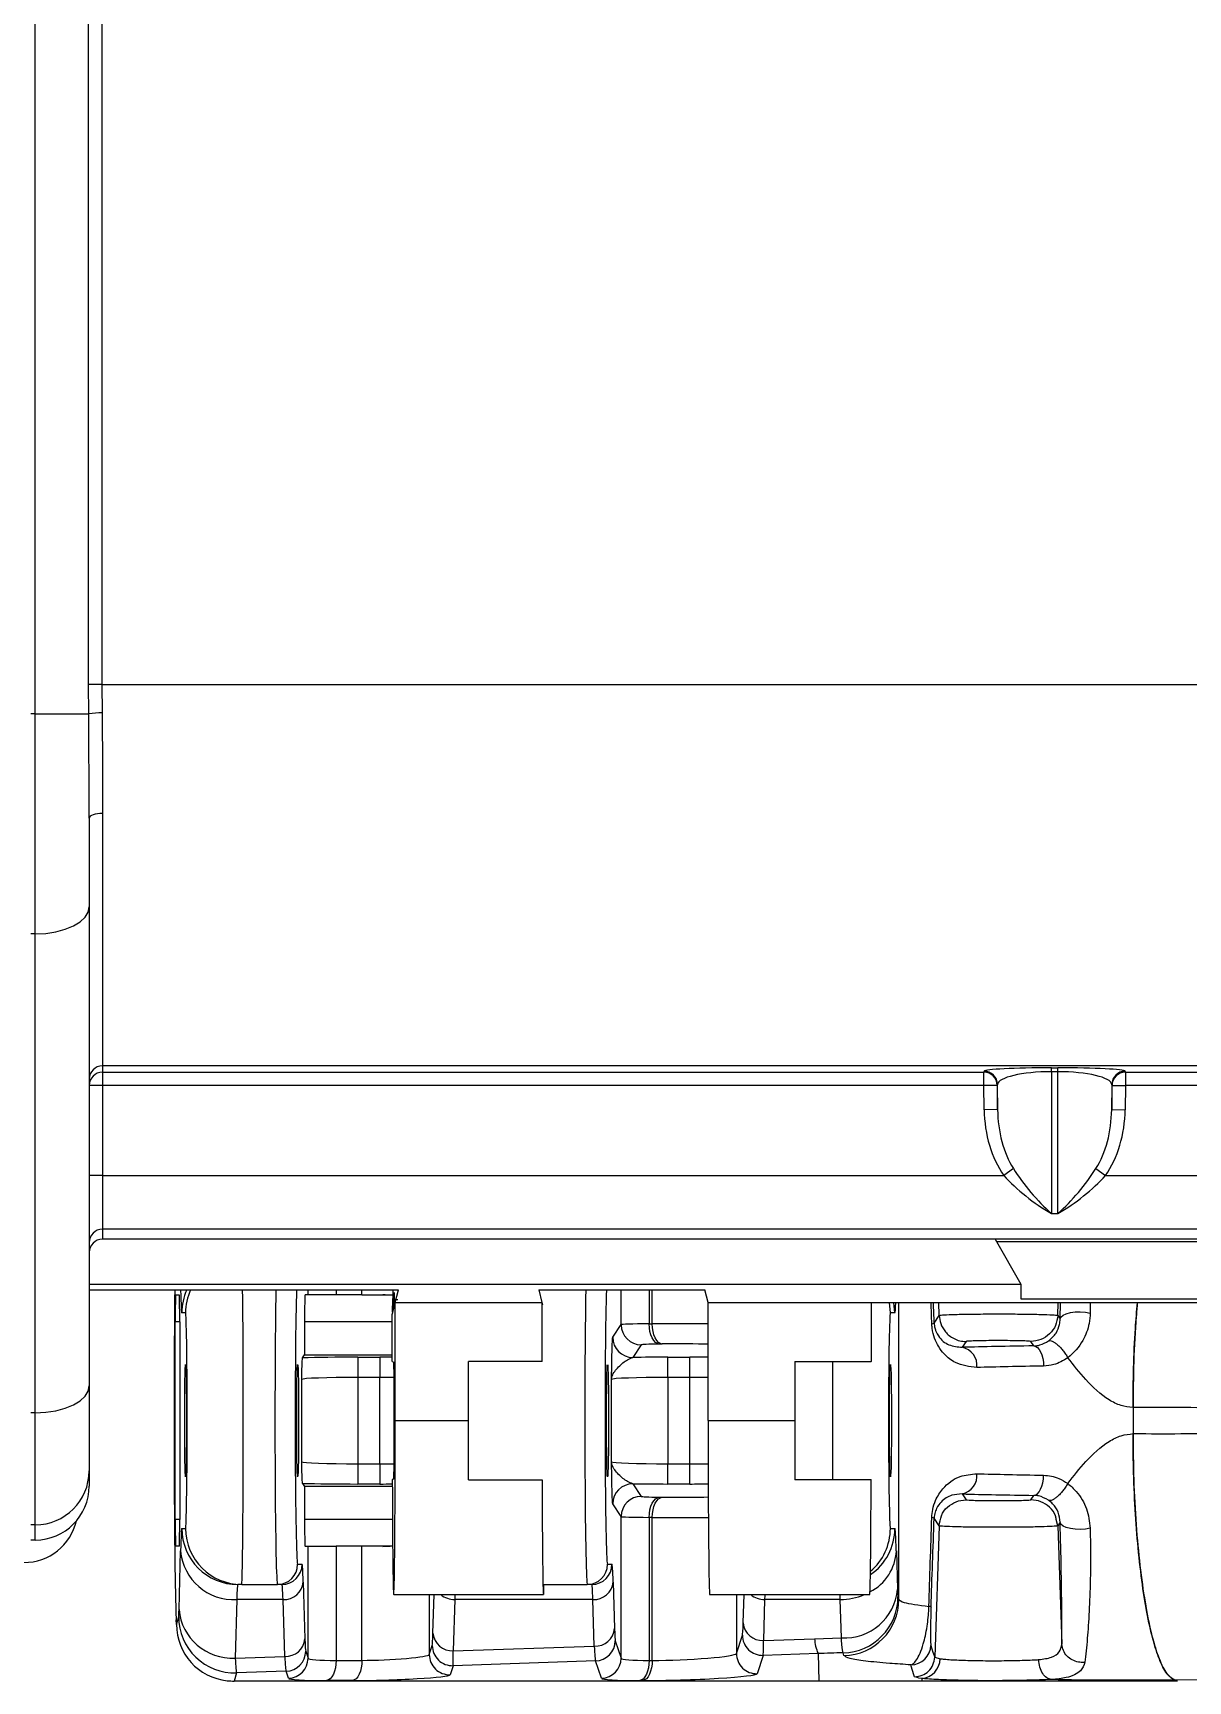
# Model space of a CAD drawing. Header units: millimetres. Extents: x 12 to 854, y 4 to 555.
# Drawn here: x 131.44 to 153.21, y 375.55 to 406.63 of the extents above; entities that cross this region are included whole.
import ezdxf

# ---------------------------------------------------------------- set-up
doc = ezdxf.new("R2010")
doc.units = ezdxf.units.MM

msp = doc.modelspace()

# ---------------------------------------------------------------- linework, layer by layer
at = {"color": 7, "linetype": 'Continuous', "lineweight": 25}
for p, q in [((131.48, 393.793), (131.48, 471.263)), ((132.487, 394.349), (132.487, 471.263)), ((132.739, 471.263), (132.739, 394.349)), ((132.489, 393.793), (132.487, 394.349)), ((132.739, 394.349), (132.487, 394.349)), ((132.739, 394.349), (132.741, 393.812)), ((132.739, 394.349), (205.49, 394.349)), ((131.48, 393.793), (131.395, 393.793)), ((131.48, 393.793), (132.489, 393.793)), ((131.48, 389.644), (131.48, 393.793)), ((132.75, 391.914), (132.75, 387.157)), ((132.496, 391.828), (132.496, 390.152)), ((132.496, 390.152), (132.496, 381.122)), ((131.48, 389.644), (131.395, 389.644)), ((131.48, 380.614), (131.48, 389.644)), ((205.479, 387.157), (132.75, 387.157)), ((132.75, 387.157), (132.75, 387.038)), ((132.75, 387.038), (149.364, 387.038)), ((132.75, 387.038), (132.75, 386.784)), ((149.364, 387.038), (149.37, 387.055)), ((149.364, 386.784), (149.364, 387.038)), ((150.64, 387.119), (150.759, 387.119)), ((150.64, 387.044), (150.64, 387.119)), ((150.759, 387.044), (150.64, 387.044)), ((150.64, 387.044), (150.64, 384.371)), ((150.759, 387.044), (150.759, 387.119)), ((150.759, 384.371), (150.759, 387.044)), ((152.029, 387.055), (152.035, 387.038)), ((152.035, 387.038), (167.779, 387.038)), ((152.035, 387.038), (152.035, 386.784)), ((132.75, 386.784), (132.496, 386.784)), ((132.75, 386.784), (132.75, 385.09)), ((149.364, 386.784), (132.75, 386.784)), ((149.618, 386.787), (149.364, 386.784)), ((149.37, 386.328), (149.364, 386.784)), ((149.624, 386.804), (149.618, 386.787)), ((149.618, 386.787), (149.624, 386.332)), ((149.624, 386.332), (149.624, 386.804)), ((151.775, 386.804), (151.775, 386.332)), ((151.781, 386.787), (151.775, 386.804)), ((151.775, 386.332), (151.781, 386.787)), ((151.781, 386.787), (152.035, 386.784)), ((152.035, 386.784), (152.029, 386.328)), ((167.779, 386.784), (152.035, 386.784)), ((149.624, 386.332), (149.37, 386.328)), ((151.775, 386.332), (152.029, 386.328)), ((132.75, 385.09), (132.496, 385.09)), ((132.75, 385.09), (132.75, 384.074)), ((132.75, 385.09), (149.742, 385.09)), ((149.921, 385.217), (149.742, 385.09)), ((151.478, 385.217), (151.657, 385.09)), ((151.657, 385.09), (168.157, 385.09)), ((150.64, 384.371), (150.759, 384.371)), ((205.479, 384.074), (132.75, 384.074)), ((132.75, 384.074), (132.75, 383.887)), ((205.479, 383.887), (132.75, 383.887)), ((149.576, 383.887), (150.064, 383.04)), ((149.601, 383.843), (188.628, 383.843)), ((132.496, 383.04), (150.064, 383.04)), ((132.496, 382.931), (138.327, 382.931)), ((132.496, 382.93), (138.327, 382.93)), ((134.22, 382.923), (134.22, 382.93)), ((136.624, 382.836), (136.624, 382.93)), ((137.153, 382.93), (137.153, 382.836)), ((137.64, 382.836), (137.64, 382.93)), ((138.222, 382.93), (138.222, 382.764)), ((138.222, 382.764), (138.252, 382.884)), ((138.243, 382.63), (138.252, 382.884)), ((138.252, 382.63), (138.252, 382.884)), ((138.267, 382.69), (138.327, 382.931)), ((140.974, 382.931), (144.106, 382.931)), ((140.974, 382.931), (141.034, 382.69)), ((140.974, 382.93), (144.106, 382.93)), ((142.526, 382.275), (142.526, 382.93)), ((143.055, 382.93), (143.055, 382.29)), ((143.112, 382.291), (143.112, 382.93)), ((144.166, 382.69), (144.106, 382.931)), ((150.064, 383.04), (150.064, 382.765)), ((134.128, 382.836), (134.197, 382.836)), ((136.624, 382.836), (136.567, 382.836)), ((137.153, 382.836), (136.624, 382.836)), ((137.64, 382.836), (137.153, 382.836)), ((137.64, 382.836), (138.222, 382.836)), ((138.213, 382.51), (138.222, 382.764)), ((138.213, 382.51), (138.243, 382.63)), ((138.221, 382.505), (138.252, 382.63)), ((138.243, 382.63), (138.252, 382.63)), ((138.252, 382.63), (138.267, 382.69)), ((138.267, 382.69), (141.034, 382.69)), ((138.267, 380.466), (138.267, 382.69)), ((141.034, 382.69), (141.034, 381.581)), ((141.034, 382.69), (141.043, 382.652)), ((144.166, 382.69), (147.242, 382.69)), ((144.166, 380.466), (144.166, 382.69)), ((147.242, 382.69), (190.987, 382.69)), ((147.242, 382.69), (147.242, 381.581)), ((147.603, 382.498), (147.586, 382.69)), ((147.687, 382.498), (147.67, 382.69)), ((147.762, 377.093), (147.762, 382.69)), ((148.523, 382.448), (148.515, 382.69)), ((150.064, 382.765), (188.164, 382.765)), ((150.759, 382.449), (150.767, 382.69)), ((150.803, 382.382), (150.81, 382.69)), ((151.371, 382.69), (151.371, 382.494)), ((134.12, 378.603), (134.12, 382.328)), ((134.204, 382.328), (134.12, 382.328)), ((134.204, 382.328), (134.204, 378.603)), ((134.315, 382.498), (134.244, 382.498)), ((136.559, 382.328), (136.559, 381.706)), ((138.211, 382.328), (136.559, 382.328)), ((138.211, 382.465), (138.221, 382.505)), ((138.211, 381.58), (138.211, 382.465)), ((142.367, 382.037), (142.526, 382.275)), ((143.055, 382.29), (143.112, 382.291)), ((147.687, 382.498), (147.603, 382.498)), ((148.429, 382.306), (148.523, 382.448)), ((150.759, 382.449), (150.803, 382.382)), ((149.031, 381.958), (148.958, 381.848)), ((150.306, 381.875), (150.251, 381.958)), ((136.52, 381.649), (136.559, 381.706)), ((136.559, 381.706), (138.211, 381.706)), ((137.562, 381.661), (137.562, 381.28)), ((137.562, 381.661), (137.98, 381.661)), ((137.98, 381.661), (137.98, 381.28)), ((142.907, 381.894), (142.748, 381.656)), ((143.303, 381.91), (143.245, 381.909)), ((143.404, 381.28), (143.404, 381.661)), ((143.404, 381.661), (143.822, 381.661)), ((143.822, 381.28), (143.822, 381.661)), ((138.211, 381.58), (138.239, 381.566)), ((141.034, 381.581), (139.65, 381.581)), ((139.65, 380.466), (139.65, 381.581)), ((141.037, 381.579), (141.034, 381.581)), ((145.803, 381.581), (147.242, 381.581)), ((145.803, 381.581), (145.803, 380.466)), ((147.242, 381.581), (147.236, 381.577)), ((132.496, 381.122), (132.496, 379.516)), ((136.504, 379.688), (136.504, 381.243)), ((137.562, 381.28), (137.562, 379.651)), ((137.98, 381.28), (137.562, 381.28)), ((137.98, 379.651), (137.98, 381.28)), ((142.346, 379.688), (142.346, 381.243)), ((143.404, 381.28), (143.404, 379.651)), ((143.822, 381.28), (143.404, 381.28)), ((143.822, 379.651), (143.822, 381.28)), ((152.177, 380.711), (152.177, 380.22)), ((152.177, 380.71), (152.177, 380.221)), ((131.48, 380.614), (131.395, 380.614)), ((131.48, 378.5), (131.48, 380.614)), ((138.267, 380.466), (139.65, 380.466)), ((139.65, 379.351), (139.65, 380.466)), ((144.166, 380.466), (145.803, 380.466)), ((145.803, 380.466), (145.803, 379.351)), ((132.496, 379.516), (132.496, 379.231)), ((137.562, 379.651), (137.562, 379.27)), ((137.562, 379.651), (137.98, 379.651)), ((137.98, 379.651), (137.98, 379.27)), ((143.404, 379.27), (143.404, 379.651)), ((143.404, 379.651), (143.822, 379.651)), ((143.822, 379.27), (143.822, 379.651)), ((136.52, 379.282), (136.559, 379.225)), ((136.559, 379.225), (136.559, 378.603)), ((138.212, 379.225), (136.559, 379.225)), ((137.98, 379.27), (137.562, 379.27)), ((138.239, 379.365), (138.212, 379.351)), ((139.65, 379.351), (141.035, 379.351)), ((141.035, 379.351), (141.037, 379.352)), ((142.748, 379.275), (142.907, 379.037)), ((143.822, 379.27), (143.404, 379.27)), ((147.24, 379.351), (145.803, 379.351)), ((147.236, 379.354), (147.24, 379.351)), ((142.526, 378.656), (142.367, 378.894)), ((143.245, 379.022), (143.303, 379.021)), ((148.958, 379.083), (149.031, 378.973)), ((150.251, 378.973), (150.306, 379.056)), ((134.204, 378.603), (134.12, 378.603)), ((138.215, 378.603), (136.559, 378.603)), ((142.526, 375.987), (142.526, 378.656)), ((143.055, 378.641), (143.055, 375.944)), ((143.112, 378.64), (143.055, 378.641)), ((143.112, 375.944), (143.112, 378.64)), ((148.523, 378.483), (148.429, 378.625)), ((150.759, 378.483), (150.731, 378.601)), ((150.803, 378.549), (150.759, 378.483)), ((131.48, 378.5), (131.395, 378.5)), ((131.48, 378.214), (131.395, 378.214)), ((131.48, 378.214), (131.48, 378.5)), ((134.244, 378.434), (134.315, 378.434)), ((147.603, 378.434), (147.687, 378.434)), ((148.523, 378.483), (148.438, 376.002)), ((150.759, 378.483), (150.836, 376.25)), ((134.197, 378.095), (134.128, 378.095)), ((134.192, 376.906), (134.22, 378.008)), ((136.567, 378.095), (136.624, 378.095)), ((136.624, 375.987), (136.624, 378.095)), ((136.624, 378.095), (137.153, 378.095)), ((137.153, 378.095), (137.153, 375.944)), ((137.64, 378.095), (137.153, 378.095)), ((137.64, 375.944), (137.64, 378.095)), ((138.219, 378.095), (137.64, 378.095)), ((147.715, 378.008), (147.737, 377.284)), ((136.428, 377.756), (136.512, 377.756)), ((142.27, 377.756), (142.354, 377.756)), ((135.373, 377.375), (135.302, 377.375)), ((135.373, 377.375), (136.047, 377.375)), ((136.131, 377.375), (136.047, 377.375)), ((136.533, 377.422), (136.566, 376.35)), ((141.062, 377.375), (141.889, 377.375)), ((141.973, 377.375), (141.889, 377.375)), ((142.375, 377.422), (142.402, 376.545)), ((135.279, 377.092), (135.25, 375.989)), ((136.152, 377.092), (135.279, 377.092)), ((136.185, 376.02), (136.152, 377.092)), ((138.239, 377.185), (141.062, 377.185)), ((138.91, 377.185), (138.91, 376.055)), ((138.979, 376.456), (139.001, 377.185)), ((139.389, 377.092), (139.36, 376.126)), ((141.994, 377.092), (139.389, 377.092)), ((142.021, 376.215), (141.994, 377.092)), ((144.195, 377.185), (147.213, 377.185)), ((144.699, 377.185), (144.699, 376.074)), ((144.827, 376.651), (144.843, 377.185)), ((145.231, 377.092), (145.208, 376.321)), ((146.657, 377.092), (145.231, 377.092)), ((146.679, 376.368), (146.657, 377.092)), ((147.745, 377.144), (147.762, 377.093)), ((134.137, 376.711), (134.145, 376.62)), ((134.141, 376.624), (134.137, 376.711)), ((134.145, 376.62), (134.185, 376.765)), ((134.141, 376.624), (134.148, 376.531)), ((144.699, 376.074), (144.813, 376.419)), ((145.208, 376.321), (146.175, 376.353)), ((146.175, 376.353), (146.679, 376.368)), ((136.579, 376.12), (136.624, 375.987)), ((138.91, 376.055), (138.965, 376.224)), ((139.36, 376.126), (142.021, 376.215)), ((142.416, 376.314), (142.526, 375.987)), ((145.206, 376.039), (145.092, 375.693)), ((146.239, 376.073), (145.206, 376.039)), ((146.239, 376.073), (146.254, 375.555)), ((146.728, 376.036), (146.711, 376.087)), ((150.836, 376.247), (150.836, 376.25)), ((135.25, 375.989), (136.185, 376.02)), ((136.21, 375.739), (135.275, 375.708)), ((136.255, 375.606), (136.21, 375.739)), ((137.153, 375.944), (137.64, 375.944)), ((139.358, 375.844), (139.302, 375.674)), ((142.046, 375.934), (139.358, 375.844)), ((142.156, 375.606), (142.046, 375.934)), ((143.055, 375.944), (143.112, 375.944)), ((148.438, 376.002), (148.539, 375.976)), ((135.275, 375.708), (135.233, 375.555)), ((146.254, 375.555), (135.233, 375.555)), ((137.461, 375.564), (136.974, 375.564)), ((142.933, 375.564), (142.876, 375.564)), ((148.193, 375.605), (148.193, 375.555)), ((153.015, 375.555), (148.193, 375.555)), ((152.945, 375.575), (152.986, 375.569)), ((155.004, 375.585), (152.967, 375.569))]:
    msp.add_line(p, q, dxfattribs=at)
at = {"color": 7, "linetype": 'Continuous', "lineweight": 25, "flags": 128}
for points in [[(132.75, 391.914), (132.701, 391.912), (132.653, 391.907), (132.609, 391.899), (132.571, 391.889), (132.539, 391.876), (132.515, 391.861), (132.501, 391.845), (132.496, 391.828)], [(131.48, 389.644), (131.678, 389.654), (131.869, 389.683), (132.045, 389.73), (132.199, 389.793), (132.325, 389.87), (132.419, 389.958), (132.477, 390.053), (132.496, 390.152)], [(143.245, 381.909), (143.209, 381.918), (143.173, 381.94), (143.141, 381.976), (143.112, 382.024), (143.088, 382.081), (143.07, 382.146), (143.059, 382.217), (143.055, 382.29)], [(143.303, 381.91), (143.266, 381.919), (143.231, 381.941), (143.198, 381.977), (143.169, 382.024), (143.146, 382.082), (143.128, 382.147), (143.117, 382.218), (143.112, 382.291)], [(150.803, 382.382), (150.818, 382.419), (150.858, 382.453), (150.918, 382.481), (150.996, 382.502), (151.087, 382.515), (151.183, 382.517), (151.28, 382.51), (151.371, 382.494)], [(150.306, 381.875), (150.342, 381.866), (150.376, 381.844), (150.408, 381.808), (150.435, 381.761), (150.458, 381.703), (150.476, 381.638), (150.487, 381.568), (150.491, 381.494)], [(131.48, 380.614), (131.678, 380.624), (131.869, 380.653), (132.045, 380.7), (132.199, 380.763), (132.325, 380.84), (132.419, 380.928), (132.477, 381.023), (132.496, 381.122)], [(150.306, 379.056), (150.342, 379.065), (150.376, 379.087), (150.408, 379.123), (150.435, 379.171), (150.458, 379.228), (150.476, 379.293), (150.487, 379.364), (150.491, 379.437)], [(143.055, 378.641), (143.059, 378.714), (143.07, 378.785), (143.088, 378.85), (143.112, 378.907), (143.141, 378.955), (143.173, 378.991), (143.209, 379.013), (143.245, 379.022)], [(143.112, 378.64), (143.117, 378.714), (143.128, 378.784), (143.146, 378.849), (143.169, 378.907), (143.198, 378.954), (143.231, 378.99), (143.266, 379.012), (143.303, 379.021)], [(151.37, 378.437), (151.28, 378.421), (151.183, 378.414), (151.087, 378.417), (150.996, 378.429), (150.918, 378.45), (150.858, 378.478), (150.818, 378.512), (150.803, 378.549)], [(148.366, 376.227), (148.406, 376.101), (148.438, 376.002)], [(137.153, 375.944), (137.15, 375.873), (137.14, 375.804), (137.123, 375.74), (137.101, 375.683), (137.074, 375.636), (137.043, 375.599), (137.01, 375.575), (136.974, 375.564)], [(137.64, 375.944), (137.636, 375.873), (137.626, 375.804), (137.61, 375.74), (137.588, 375.683), (137.561, 375.636), (137.53, 375.599), (137.496, 375.575), (137.461, 375.564)], [(143.055, 375.944), (143.051, 375.873), (143.041, 375.804), (143.025, 375.74), (143.003, 375.683), (142.976, 375.636), (142.945, 375.599), (142.911, 375.575), (142.876, 375.564)], [(143.112, 375.944), (143.109, 375.873), (143.099, 375.804), (143.082, 375.74), (143.06, 375.683), (143.033, 375.636), (143.002, 375.599), (142.969, 375.575), (142.933, 375.564)], [(148.059, 375.635), (148.047, 375.675), (147.997, 375.834), (147.988, 375.86)]]:
    msp.add_lwpolyline(points, dxfattribs=at)
at = {"color": 7, "linetype": 'Continuous', "lineweight": 25}
for centre, radius, start, end in [((132.698, 392.704), 1.108, 87.7448, 100.8505), ((132.75, 386.903), 0.254, 89.9825, 179.9825), ((132.75, 386.784), 0.254, 89.9825, 179.9825), ((149.364, 386.784), 0.254, 0.7509, 89.9872), ((149.37, 386.801), 0.254, 0.7509, 89.9872), ((152.029, 386.801), 0.254, 90.0128, 179.2491), ((152.035, 386.784), 0.254, 90.0128, 179.2491), ((132.75, 383.82), 0.254, 89.9825, 179.9825), ((135.302, 382.498), 1.058, 155.8879, 180.0001), ((135.373, 382.498), 1.058, 155.8879, 180.0001), ((142.907, 382.275), 0.381, 180.0361, 269.9748), ((148.383, 382.378), 0.086, 270.7541, 302.075), ((142.748, 382.038), 0.381, 180.0361, 269.9748), ((148.886, 381.506), 0.349, 353.5299, 78.1414), ((131.48, 379.516), 1.016, 269.9825, 359.9825), ((148.886, 379.425), 0.349, 281.8586, 6.4701), ((142.748, 378.894), 0.381, 90.0252, 179.9639), ((142.907, 378.656), 0.381, 90.0252, 179.9639), ((148.383, 378.553), 0.086, 57.925, 89.2459), ((135.302, 378.433), 1.058, 179.9969, 269.9969), ((135.373, 378.433), 1.058, 179.9969, 269.9969), ((146.629, 378.434), 1.058, 304.3748, 0.0015), ((146.545, 378.434), 1.058, 310.1575, 0.0013), ((135.221, 378.094), 1.004, 184.8919, 273.3152), ((146.799, 378.051), 0.917, 297.2089, 357.314), ((136.047, 377.756), 0.381, 270.0044, 0.0044), ((136.131, 377.756), 0.381, 270.0044, 0.0044), ((141.889, 377.756), 0.381, 270.0044, 0.0044), ((141.973, 377.756), 0.381, 270.0044, 0.0044), ((136.173, 377.453), 0.362, 266.7758, 355.0196), ((142.015, 377.453), 0.362, 266.7758, 355.0196), ((146.735, 377.371), 1.005, 266.7758, 355.0196), ((139.389, 377.508), 0.416, 230.9323, 270.0631), ((145.231, 377.508), 0.416, 230.9323, 270.0631), ((146.651, 378.288), 1.196, 270.2995, 292.7542), ((146.687, 377.145), 1.059, 271.3291, 359.9056), ((146.704, 377.095), 1.059, 271.3163, 359.9056), ((135.244, 376.766), 1.059, 180.0904, 271.7137), ((135.192, 376.991), 1.004, 184.8919, 273.3152), ((148.327, 376.888), 0.0733, 55.1692, 88.9405), ((136.205, 376.382), 0.362, 266.7758, 355.0196), ((139.34, 376.487), 0.362, 184.9804, 273.2242), ((142.041, 376.576), 0.362, 266.7758, 355.0196), ((145.194, 376.42), 0.381, 180.0988, 271.7029), ((145.188, 376.682), 0.362, 184.9804, 273.2242), ((146.955, 376.384), 0.781, 182.2954, 203.4638), ((136.198, 376.12), 0.381, 271.7557, 359.9062), ((139.291, 376.055), 0.381, 180.0988, 271.7029), ((139.347, 376.225), 0.381, 180.0988, 271.7029), ((142.034, 376.315), 0.381, 271.7557, 359.9062), ((145.081, 376.074), 0.381, 180.0988, 271.7029), ((147.986, 376.241), 0.381, 270.4099, 357.931), ((136.243, 375.987), 0.381, 271.7557, 359.9062), ((142.145, 375.987), 0.381, 271.7557, 359.9062), ((148.166, 375.978), 0.374, 274.2066, 359.7481)]:
    msp.add_arc(centre, radius, start, end, dxfattribs=at)
for centre, major_axis, ratio, start_param, end_param in [((150.64, 387.054), (1.27, 0), 0.051172, 1.570796, 3.124139), ((150.64, 386.8), (1.016, 0), 0.240742, 1.570796, 3.124139), ((150.759, 387.054), (1.27, 0), 0.051172, 0.017453, 1.570796), ((150.759, 386.8), (1.016, 0), 0.240742, 0.017453, 1.570796), ((150.64, 386.36), (0, 1.796), 0.707107, 1.58825, 2.356194), ((150.64, 386.36), (0, 1.616), 0.628539, 1.58825, 2.356194), ((150.759, 386.36), (0, 1.616), 0.628539, 3.926991, 4.694936), ((150.759, 386.36), (0, -1.796), 0.707107, 0.785398, 1.553343), ((150.64, 385.09), (1.219, -0.891), 0.400164, 4.211647, 4.997046), ((150.64, 385.09), (-0.941, 1.103), 0.347366, 1.171925, 1.957323), ((150.759, 385.09), (0.941, 1.103), 0.347366, 4.325862, 5.111261), ((150.759, 385.09), (1.219, 0.891), 0.400164, 4.427732, 5.213131), ((132.75, 383.633), (0, -0.254), 0.999391, 3.141593, 4.712389), ((134.169, 380.466), (0, 4.233), 0.016894, 0.949438, 2.597938), ((134.244, 385.673), (0, 3.175), 0.014756, 2.617994, 3.141593), ((135.373, 380.466), (0, 3.09), 0.009702, 3.141593, 5.63545), ((136.047, 380.466), (0, 3.09), 0.015303, 0.647735, 3.141593), ((136.428, 380.466), (0, 2.709), 0.017455, 0.42849, 3.08902), ((141.889, 380.466), (0, 3.09), 0.015303, 0.647735, 3.141593), ((142.27, 380.466), (0, 2.709), 0.017455, 0.42849, 3.08902), ((134.128, 382.328), (0, 0.508), 0.014756, 0, 1.570796), ((134.197, 382.328), (0, 0.508), 0.014756, 4.712389, 6.283185), ((136.567, 382.328), (0, 0.508), 0.017455, 0, 1.570796), ((138.035, 382.328), (0.88, 0), 0.57735, 1.365532, 1.570796), ((147.687, 385.673), (0, 3.175), 0.017455, 3.141593, 3.491697), ((153.053, 235.608), (-5.291, 164.656), 0.000589, 5.811583, 5.816927), ((153.434, 235.621), (-5.672, 164.656), 0.000632, 5.81158, 5.816747), ((134.315, 380.466), (0, 2.032), 0.014756, 6.164954, 6.283185), ((134.315, 380.466), (0, 2.032), 0.014756, 3.253193, 6.164954), ((143.584, 382.275), (1.058, 0), 0.016759, 2.094395, 3.124139), ((143.641, 382.275), (1.058, 0), 0.016759, 1.051752, 2.094395), ((147.603, 380.466), (0, 2.032), 0.017455, 0.125162, 3.00175), ((147.603, 380.466), (0, 2.032), 0.017455, 0, 0.125162), ((137.562, 381.623), (1.439, 0), 0.026186, 1.570796, 2.379622), ((137.98, 381.623), (1.439, 0), 0.026186, 1.409556, 1.570796), ((143.404, 381.623), (1.439, 0), 0.026186, 1.570796, 2.043574), ((143.584, 381.894), (0.677, 0), 0.026186, 2.094395, 3.124139), ((143.641, 381.895), (0.677, 0), 0.026186, 0.683956, 2.094395), ((143.822, 381.623), (1.439, 0), 0.026186, 1.32928, 1.570796), ((153.053, 381.745), (5.673, 0), 0.026186, 2.076267, 2.377371), ((138.239, 380.466), (0, 1.101), 0.008727, 3.145956, 6.278822), ((146.545, 380.466), (0, 3.09), 0.011477, 1.202273, 1.93932), ((153.053, 381.364), (5.292, 0), 0.028071, 2.076267, 2.377371), ((137.562, 381.242), (1.058, 0), 0.035613, 1.570796, 3.124139), ((137.98, 381.242), (1.058, 0), 0.035613, 1.317639, 1.570796), ((143.404, 381.242), (1.058, 0), 0.035613, 1.570796, 3.124139), ((143.822, 381.242), (1.058, 0), 0.035613, 1.23949, 1.570796), ((138.239, 380.466), (0, 3.281), 0.008727, 1.917278, 4.712389), ((144.195, 380.466), (0, 3.281), 0.008727, 1.570796, 3.141593), ((137.562, 379.689), (1.058, 0), 0.035613, 3.159046, 4.712389), ((137.98, 379.689), (1.058, 0), 0.035613, 4.712389, 4.965546), ((143.404, 379.689), (1.058, 0), 0.035613, 3.159046, 4.712389), ((143.822, 379.689), (1.058, 0), 0.035613, 4.712389, 5.044586), ((153.053, 379.567), (5.292, 0), 0.028071, 3.905814, 4.206919), ((131.48, 379.231), (0, 1.017), 0.999391, 3.141593, 4.712389), ((137.562, 379.308), (1.439, 0), 0.026186, 3.903563, 4.712389), ((137.98, 379.308), (1.439, 0), 0.026186, 4.712389, 4.874232), ((141.062, 380.466), (0, 3.281), 0.008727, 1.917278, 3.484041), ((143.404, 379.308), (1.439, 0), 0.026186, 4.239611, 4.712389), ((143.822, 379.308), (1.439, 0), 0.026186, 4.712389, 4.95531), ((147.213, 380.466), (0, 3.281), 0.008727, 3.141593, 4.365907), ((143.584, 379.037), (0.677, 0), 0.026186, 3.159046, 4.18879), ((143.641, 379.037), (0.677, 0), 0.026186, 4.18879, 5.606048), ((153.053, 379.186), (5.673, 0), 0.026186, 3.905814, 4.206919), ((131.268, 378.807), (0, -1.017), 0.999391, 0, 1.341871), ((134.128, 378.603), (0, 0.508), 0.014756, 1.570796, 3.141593), ((134.197, 378.603), (0, 0.508), 0.014756, 3.141593, 4.712389), ((136.567, 378.603), (0, 0.508), 0.017455, 1.570796, 3.141593), ((143.584, 378.657), (1.058, 0), 0.016759, 3.159046, 4.18879), ((143.641, 378.656), (1.058, 0), 0.016759, 4.18879, 5.236708), ((153.053, 525.323), (5.291, 164.656), 0.000589, 3.590253, 3.613195), ((153.434, 525.31), (5.672, 164.656), 0.000632, 3.590256, 3.613198), ((134.244, 375.259), (0, 3.175), 0.014756, 0, 0.523599), ((134.315, 380.466), (0, 2.032), 0.014756, 3.141593, 3.253193), ((147.603, 380.466), (0, 2.032), 0.017455, 3.00175, 3.141593), ((147.687, 375.259), (0, 3.175), 0.017455, 5.759587, 6.283185), ((138.035, 378.603), (0.88, 0), 0.57735, 4.712389, 4.922441), ((136.428, 380.466), (0, 2.709), 0.017455, 3.08902, 3.141593), ((136.512, 375.259), (0, 2.498), 0.017455, 5.759587, 6.283185), ((142.27, 380.466), (0, 2.709), 0.017455, 3.08902, 3.141593), ((142.354, 375.259), (0, 2.498), 0.017455, 5.759587, 6.283185), ((135.302, 375.259), (0, 2.117), 0.022133, 0, 0.523599), ((136.131, 375.259), (0, 2.117), 0.020597, 5.759587, 6.283185), ((141.973, 375.259), (0, 2.117), 0.020597, 5.759587, 6.283185), ((139.411, 375.259), (0, 2.117), 0.020597, 0.427512, 0.523599), ((145.253, 375.259), (0, 2.117), 0.020597, 0.427512, 0.523599), ((146.629, 375.259), (0, 2.117), 0.026183, 5.759587, 5.855673), ((134.141, 377.748), (0, 1.058), 0.016894, 2.597938, 2.939713), ((134.184, 377.822), (0, 1.059), 0.014784, 3.194532, 3.666643), ((135.203, 376.62), (0.101, 1.059), 0.995131, 1.66522, 3.138177), ((136.581, 377.854), (0, 1.737), 0.017457, 2.617616, 3.089727), ((138.964, 377.959), (0, 1.737), 0.017492, 3.194623, 3.666733), ((142.417, 378.048), (0, 1.737), 0.017457, 2.617616, 3.089727), ((144.812, 378.153), (0, 1.737), 0.017492, 3.194623, 3.666733), ((138.063, 376.019), (0.847, 0.037), 0.075879, 4.18544, 6.262382), ((139.345, 377.959), (-0.013, 2.117), 0.003999, 3.194149, 3.666259), ((142.036, 378.048), (-0.013, 2.117), 0.02467, 2.617709, 3.089819), ((143.641, 376.031), (1.058, 0.044), 0.071186, 4.185845, 6.262786), ((145.193, 378.153), (-0.013, 2.117), 0.003999, 3.194149, 3.666259), ((135.243, 377.822), (-0.035, 2.117), 0.021364, 2.617392, 3.089502), ((136.2, 377.854), (-0.013, 2.117), 0.02467, 2.617709, 3.089819), ((137.682, 376.031), (1.058, 0.044), 0.071186, 3.1561, 4.185845), ((143.584, 376.031), (1.058, 0.044), 0.071186, 3.1561, 4.185845), ((135.134, 376.373), (1.044, -0.185), 0.763358, 4.812997, 4.940281), ((137.694, 375.651), (1.439, 0.044), 0.052384, 3.157456, 4.1872), ((138.074, 375.638), (1.228, 0.037), 0.052384, 4.1872, 6.264142), ((143.595, 375.651), (1.439, 0.044), 0.052384, 3.157456, 4.1872), ((143.653, 375.651), (1.439, 0.044), 0.052384, 4.1872, 6.264142)]:
    msp.add_ellipse(centre, major_axis=major_axis, ratio=ratio, start_param=start_param, end_param=end_param, dxfattribs=at)
for centre, ratio in [((134.315, 380.466), 0.014756), ((136.428, 380.466), 0.017455), ((142.27, 380.466), 0.017455), ((147.604, 380.466), 0.017455)]:
    msp.add_ellipse(centre, major_axis=(0, 1.058), ratio=ratio, dxfattribs=at)
for points, knots in [([(132.496, 391.828), (132.496, 392.146), (132.495, 392.787), (132.491, 393.456), (132.489, 393.793)], [0, 0, 0, 0, 0.4953999, 1, 1, 1, 1]), ([(132.741, 393.812), (132.744, 393.492), (132.749, 392.845), (132.75, 392.226), (132.75, 391.914)], [0, 0, 0, 0, 0.495408, 1, 1, 1, 1]), ([(152.177, 380.71), (152.179, 380.959), (152.183, 381.465), (152.213, 382.136), (152.246, 382.529), (152.26, 382.69)], [0, 0, 0, 0, 0.363934, 0.738806, 1, 1, 1, 1]), ([(152.261, 382.69), (152.253, 382.603), (152.219, 382.259), (152.186, 381.588), (152.18, 381.002), (152.177, 380.711)], [0, 0, 0, 0, 0.145182, 0.574402, 1, 1, 1, 1]), ([(149.233, 381.467), (149.093, 381.484), (148.862, 381.513), (148.637, 381.689), (148.511, 381.852), (148.432, 382.013), (148.392, 382.166), (148.386, 382.265), (148.384, 382.292)], [0, 0, 0, 0, 0.350557, 0.576953, 0.716681, 0.833486, 0.953929, 1, 1, 1, 1]), ([(148.429, 382.306), (148.43, 382.29), (148.433, 382.241), (148.446, 382.19), (148.471, 382.124), (148.545, 381.994), (148.696, 381.874), (148.871, 381.857), (148.958, 381.848)], [0, 0, 0, 0, 0.03203, 0.098315, 0.128246, 0.237516, 0.620832, 1, 1, 1, 1]), ([(148.523, 382.448), (148.536, 382.451), (148.56, 382.458), (148.753, 382.467), (149.036, 382.473), (149.39, 382.477), (149.772, 382.478), (150.138, 382.475), (150.449, 382.469), (150.669, 382.461), (150.75, 382.454), (150.757, 382.449), (150.759, 382.449)], [0, 0, 0, 0, 0.107755, 0.215664, 0.323807, 0.431758, 0.539573, 0.647328, 0.755121, 0.863187, 0.971462, 1, 1, 1, 1]), ([(148.523, 382.448), (148.53, 382.397), (148.544, 382.285), (148.62, 382.156), (148.713, 382.065), (148.804, 382.007), (148.912, 381.966), (148.991, 381.961), (149.031, 381.958)], [0, 0, 0, 0, 0.19805, 0.430272, 0.559784, 0.697913, 0.844654, 1, 1, 1, 1]), ([(150.585, 381.968), (150.637, 382.015), (150.734, 382.104), (150.792, 382.254), (150.8, 382.348), (150.803, 382.382)], [0, 0, 0, 0, 0.41882, 0.790049, 1, 1, 1, 1]), ([(151.371, 382.494), (151.365, 382.429), (151.351, 382.248), (151.236, 381.943), (151.064, 381.742), (150.949, 381.651), (150.949, 381.651)], [0, 0, 0, 0, 0.202239, 0.559398, 0.999981, 1, 1, 1, 1]), ([(142.346, 381.243), (142.346, 381.243), (142.346, 381.286), (142.349, 381.444), (142.353, 381.712), (142.36, 381.976), (142.365, 382.019), (142.367, 382.037)], [0, 0, 0, 0, 0.002095, 0.112089, 0.417262, 0.745285, 1, 1, 1, 1]), ([(150.251, 381.958), (150.25, 381.959), (150.246, 381.961), (150.202, 381.965), (150.082, 381.969), (149.912, 381.973), (149.712, 381.974), (149.504, 381.974), (149.311, 381.972), (149.156, 381.968), (149.051, 381.963), (149.038, 381.96), (149.031, 381.958)], [0, 0, 0, 0, 0.028213, 0.136555, 0.244787, 0.352696, 0.460428, 0.568143, 0.675989, 0.784084, 0.892052, 1, 1, 1, 1]), ([(150.306, 381.875), (150.345, 381.878), (150.439, 381.885), (150.531, 381.937), (150.585, 381.968)], [0, 0, 0, 0, 0.415654, 1, 1, 1, 1]), ([(150.585, 381.968), (150.594, 381.971), (150.613, 381.977), (150.653, 381.966), (150.698, 381.941), (150.749, 381.902), (150.802, 381.851), (150.855, 381.79), (150.906, 381.722), (150.934, 381.675), (150.949, 381.651)], [0, 0, 0, 0, 0.125, 0.25, 0.375, 0.5, 0.625, 0.75, 0.875, 1, 1, 1, 1]), ([(136.504, 381.243), (136.504, 381.243), (136.507, 381.374), (136.512, 381.583), (136.518, 381.633), (136.52, 381.649)], [0, 0, 0, 0, 0.003554, 0.692535, 1, 1, 1, 1]), ([(142.346, 381.243), (142.346, 381.243), (142.347, 381.265), (142.363, 381.344), (142.462, 381.471), (142.628, 381.616), (142.715, 381.645), (142.748, 381.656)], [0, 0, 0, 0, 0.002763, 0.138093, 0.490085, 0.803404, 1, 1, 1, 1]), ([(150.949, 381.651), (150.862, 381.599), (150.715, 381.512), (150.555, 381.499), (150.491, 381.494)], [0, 0, 0, 0, 0.596598, 1, 1, 1, 1]), ([(152.177, 380.711), (152.1, 380.72), (151.941, 380.739), (151.622, 380.904), (151.286, 381.219), (151.058, 381.511), (150.949, 381.651)], [0, 0, 0, 0, 0.142127, 0.298223, 0.663247, 1, 1, 1, 1]), ([(154.084, 380.695), (153.772, 380.702), (153.138, 380.715), (152.5, 380.712), (152.177, 380.71)], [0, 0, 0, 0, 0.491672, 1, 1, 1, 1]), ([(150.948, 379.281), (151.057, 379.421), (151.286, 379.713), (151.624, 380.026), (151.942, 380.192), (152.101, 380.211), (152.177, 380.22)], [0, 0, 0, 0, 0.337097, 0.702936, 0.858799, 1, 1, 1, 1]), ([(152.177, 380.221), (152.221, 380.221), (152.554, 380.218), (153.197, 380.218), (153.785, 380.23), (154.084, 380.236)], [0, 0, 0, 0, 0.07044, 0.528532, 1, 1, 1, 1]), ([(152.967, 375.569), (152.921, 375.596), (152.826, 375.65), (152.691, 375.903), (152.563, 376.276), (152.449, 376.766), (152.35, 377.365), (152.271, 378.043), (152.214, 378.792), (152.182, 379.524), (152.178, 380.009), (152.177, 380.221)], [0, 0, 0, 0, 0.1126348, 0.2285549, 0.3411819, 0.4570502, 0.5700172, 0.6863862, 0.7969733, 0.9110994, 1, 1, 1, 1]), ([(152.177, 380.22), (152.179, 379.928), (152.185, 379.341), (152.232, 378.498), (152.304, 377.716), (152.4, 377.03), (152.516, 376.45), (152.649, 376.006), (152.793, 375.691), (152.894, 375.615), (152.945, 375.577)], [0, 0, 0, 0, 0.124452, 0.249996, 0.374333, 0.499872, 0.624577, 0.749554, 0.874875, 1, 1, 1, 1]), ([(136.52, 379.282), (136.518, 379.298), (136.512, 379.349), (136.507, 379.557), (136.504, 379.688), (136.504, 379.688)], [0, 0, 0, 0, 0.307465, 0.996446, 1, 1, 1, 1]), ([(142.367, 378.894), (142.365, 378.913), (142.36, 378.955), (142.353, 379.219), (142.349, 379.487), (142.346, 379.645), (142.346, 379.688), (142.346, 379.688)], [0, 0, 0, 0, 0.254715, 0.582738, 0.887911, 0.997905, 1, 1, 1, 1]), ([(142.748, 379.275), (142.715, 379.286), (142.628, 379.315), (142.462, 379.46), (142.363, 379.587), (142.347, 379.666), (142.346, 379.688), (142.346, 379.688)], [0, 0, 0, 0, 0.196596, 0.509915, 0.861907, 0.997237, 1, 1, 1, 1]), ([(148.384, 378.639), (148.388, 378.69), (148.398, 378.808), (148.465, 379.004), (148.621, 379.243), (148.88, 379.431), (149.125, 379.454), (149.233, 379.464)], [0, 0, 0, 0, 0.086514, 0.198985, 0.39167, 0.730979, 1, 1, 1, 1]), ([(150.491, 379.437), (150.589, 379.426), (150.75, 379.408), (150.893, 379.316), (150.948, 379.281)], [0, 0, 0, 0, 0.613891, 1, 1, 1, 1]), ([(150.948, 379.281), (150.933, 379.257), (150.905, 379.209), (150.854, 379.142), (150.802, 379.081), (150.748, 379.029), (150.698, 378.99), (150.652, 378.965), (150.612, 378.955), (150.594, 378.961), (150.584, 378.964)], [0, 0, 0, 0, 0.125, 0.25, 0.375, 0.5, 0.625, 0.75, 0.875, 1, 1, 1, 1]), ([(150.948, 379.281), (150.948, 379.281), (151.006, 379.234), (151.153, 379.094), (151.325, 378.812), (151.355, 378.561), (151.37, 378.437)], [0, 0, 0, 0, 0.0000189, 0.2230623, 0.6165604, 1, 1, 1, 1]), ([(148.958, 379.083), (148.891, 379.079), (148.739, 379.069), (148.583, 378.97), (148.483, 378.841), (148.443, 378.737), (148.431, 378.667), (148.429, 378.636), (148.429, 378.625)], [0, 0, 0, 0, 0.289969, 0.653182, 0.8429, 0.937821, 0.977794, 1, 1, 1, 1]), ([(148.681, 378.833), (148.732, 378.873), (148.835, 378.954), (148.965, 378.967), (149.031, 378.973)], [0, 0, 0, 0, 0.495195, 1, 1, 1, 1]), ([(149.031, 378.973), (149.031, 378.973), (149.031, 378.973), (149.035, 378.97), (149.075, 378.966), (149.192, 378.962), (149.36, 378.959), (149.559, 378.957), (149.767, 378.957), (149.961, 378.959), (150.119, 378.963), (150.227, 378.967), (150.243, 378.971), (150.251, 378.973)], [0, 0, 0, 0, 0.004586, 0.032754, 0.140626, 0.248244, 0.355575, 0.462764, 0.569967, 0.677324, 0.784942, 0.892482, 1, 1, 1, 1]), ([(150.731, 378.601), (150.727, 378.625), (150.711, 378.713), (150.61, 378.838), (150.447, 378.951), (150.316, 378.966), (150.251, 378.973)], [0, 0, 0, 0, 0.110507, 0.407004, 0.703502, 1, 1, 1, 1]), ([(150.584, 378.964), (150.521, 378.998), (150.429, 379.048), (150.336, 379.054), (150.306, 379.056)], [0, 0, 0, 0, 0.6795423, 1, 1, 1, 1]), ([(150.803, 378.549), (150.794, 378.613), (150.777, 378.742), (150.691, 378.878), (150.611, 378.942), (150.584, 378.964)], [0, 0, 0, 0, 0.398908, 0.797655, 1, 1, 1, 1]), ([(148.523, 378.483), (148.534, 378.546), (148.555, 378.673), (148.625, 378.796), (148.68, 378.832), (148.681, 378.833)], [0, 0, 0, 0, 0.495286, 0.990572, 1, 1, 1, 1]), ([(150.836, 376.25), (150.837, 376.376), (150.839, 376.606), (150.833, 377.101), (150.824, 377.708), (150.811, 378.243), (150.803, 378.549)], [0, 0, 0, 0, 0.2656632, 0.481558, 0.7033597, 1, 1, 1, 1]), ([(150.759, 378.483), (150.744, 378.479), (150.715, 378.473), (150.517, 378.464), (150.228, 378.457), (149.871, 378.454), (149.49, 378.453), (149.125, 378.456), (148.818, 378.462), (148.604, 378.471), (148.529, 378.478), (148.524, 378.482), (148.523, 378.483)], [0, 0, 0, 0, 0.10783, 0.215815, 0.323991, 0.431972, 0.539804, 0.647561, 0.755337, 0.863291, 0.971583, 1, 1, 1, 1]), ([(151.37, 378.437), (151.374, 378.101), (151.38, 377.524), (151.35, 376.851), (151.314, 376.303), (151.285, 376.048), (151.27, 375.909)], [0, 0, 0, 0, 0.2989902, 0.5137748, 0.7349036, 1, 1, 1, 1]), ([(147.737, 377.284), (147.738, 377.262), (147.74, 377.183), (147.743, 377.16), (147.745, 377.144)], [0, 0, 0, 0, 0.285514, 1, 1, 1, 1]), ([(147.762, 377.093), (147.782, 377.074), (147.831, 377.026), (148.14, 376.986), (148.328, 376.961)], [0, 0, 0, 0, 0.392971, 1, 1, 1, 1]), ([(147.988, 375.86), (148.001, 375.865), (148.058, 375.889), (148.141, 376.014), (148.232, 376.268), (148.286, 376.506), (148.316, 376.748), (148.325, 376.877), (148.328, 376.946), (148.328, 376.961)], [0, 0, 0, 0, 0.097038, 0.422487, 0.582671, 0.80312, 0.894096, 0.976716, 1, 1, 1, 1]), ([(148.369, 376.948), (148.368, 376.938), (148.367, 376.893), (148.364, 376.808), (148.36, 376.645), (148.359, 376.497), (148.359, 376.305), (148.363, 376.26), (148.366, 376.227)], [0, 0, 0, 0, 0.019111, 0.087841, 0.168126, 0.38414, 0.551839, 1, 1, 1, 1]), ([(146.711, 376.087), (146.704, 376.12), (146.693, 376.166), (146.682, 376.323), (146.679, 376.368)], [0, 0, 0, 0, 0.714502, 1, 1, 1, 1]), ([(146.711, 376.087), (146.554, 376.083), (146.396, 376.078), (146.239, 376.073), (146.239, 376.073)], [0, 0, 0, 0, 0.999958, 1, 1, 1, 1]), ([(147.988, 375.86), (147.851, 375.869), (147.513, 375.892), (147.111, 375.931), (146.802, 375.98), (146.753, 376.017), (146.728, 376.036)], [0, 0, 0, 0, 0.181466, 0.446299, 0.718697, 1, 1, 1, 1]), ([(150.398, 375.959), (150.485, 375.97), (150.656, 375.992), (150.805, 376.096), (150.826, 376.197), (150.836, 376.247)], [0, 0, 0, 0, 0.337167, 0.669314, 1, 1, 1, 1]), ([(151.27, 375.909), (151.263, 375.908), (151.223, 375.904), (151.14, 375.908), (151.026, 375.947), (150.925, 376.024), (150.855, 376.128), (150.842, 376.208), (150.836, 376.247)], [0, 0, 0, 0, 0.0322362, 0.1904888, 0.3928856, 0.5952775, 0.7976667, 1, 1, 1, 1]), ([(148.539, 375.976), (148.566, 375.973), (148.652, 375.963), (148.88, 375.949), (149.24, 375.939), (149.647, 375.937), (150.032, 375.943), (150.275, 375.952), (150.382, 375.958), (150.398, 375.959)], [0, 0, 0, 0, 0.080567, 0.264201, 0.447991, 0.631885, 0.815793, 0.970901, 1, 1, 1, 1]), ([(151.27, 375.909), (151.25, 375.852), (151.205, 375.725), (150.974, 375.619), (150.743, 375.589), (150.639, 375.584), (150.639, 375.584)], [0, 0, 0, 0, 0.326448, 0.729731, 0.999987, 1, 1, 1, 1]), ([(148.193, 375.605), (148.193, 375.605), (148.112, 375.614), (148.086, 375.624), (148.059, 375.635)], [0, 0, 0, 0, 0.000033, 1, 1, 1, 1]), ([(150.639, 375.584), (150.489, 375.578), (150.19, 375.567), (149.649, 375.56), (149.115, 375.562), (148.641, 375.574), (148.341, 375.59), (148.228, 375.601), (148.193, 375.605)], [0, 0, 0, 0, 0.183934, 0.367868, 0.551801, 0.735677, 0.919418, 1, 1, 1, 1]), ([(152.986, 375.569), (152.631, 375.568), (152.1, 375.568), (151.397, 375.57), (150.96, 375.575), (150.724, 375.581), (150.639, 375.584)], [0, 0, 0, 0, 0.4402831, 0.6588825, 0.877323, 1, 1, 1, 1])]:
    msp.add_open_spline(points, degree=3, knots=knots, dxfattribs=at)
for points in [[(138.222, 382.764), (138.221, 382.758), (138.253, 382.753), (138.316, 382.747)], [(138.221, 382.505), (138.216, 382.507), (138.213, 382.509), (138.213, 382.51)], [(150.759, 382.449), (150.749, 382.384), (150.73, 382.254), (150.612, 382.093), (150.446, 381.98), (150.316, 381.966), (150.251, 381.958)], [(148.059, 375.635), (148.108, 375.64), (148.205, 375.652), (148.328, 375.736), (148.416, 375.857), (148.431, 375.954), (148.438, 376.002)], [(150.639, 375.584), (150.609, 375.591), (150.548, 375.605), (150.47, 375.692), (150.414, 375.814), (150.404, 375.911), (150.398, 375.959)], [(148.193, 375.555), (147.853, 375.555), (147.173, 375.555), (146.561, 375.555), (146.254, 375.555)]]:
    msp.add_open_spline(points, degree=3, dxfattribs=at)

doc.saveas('drawing.dxf')
